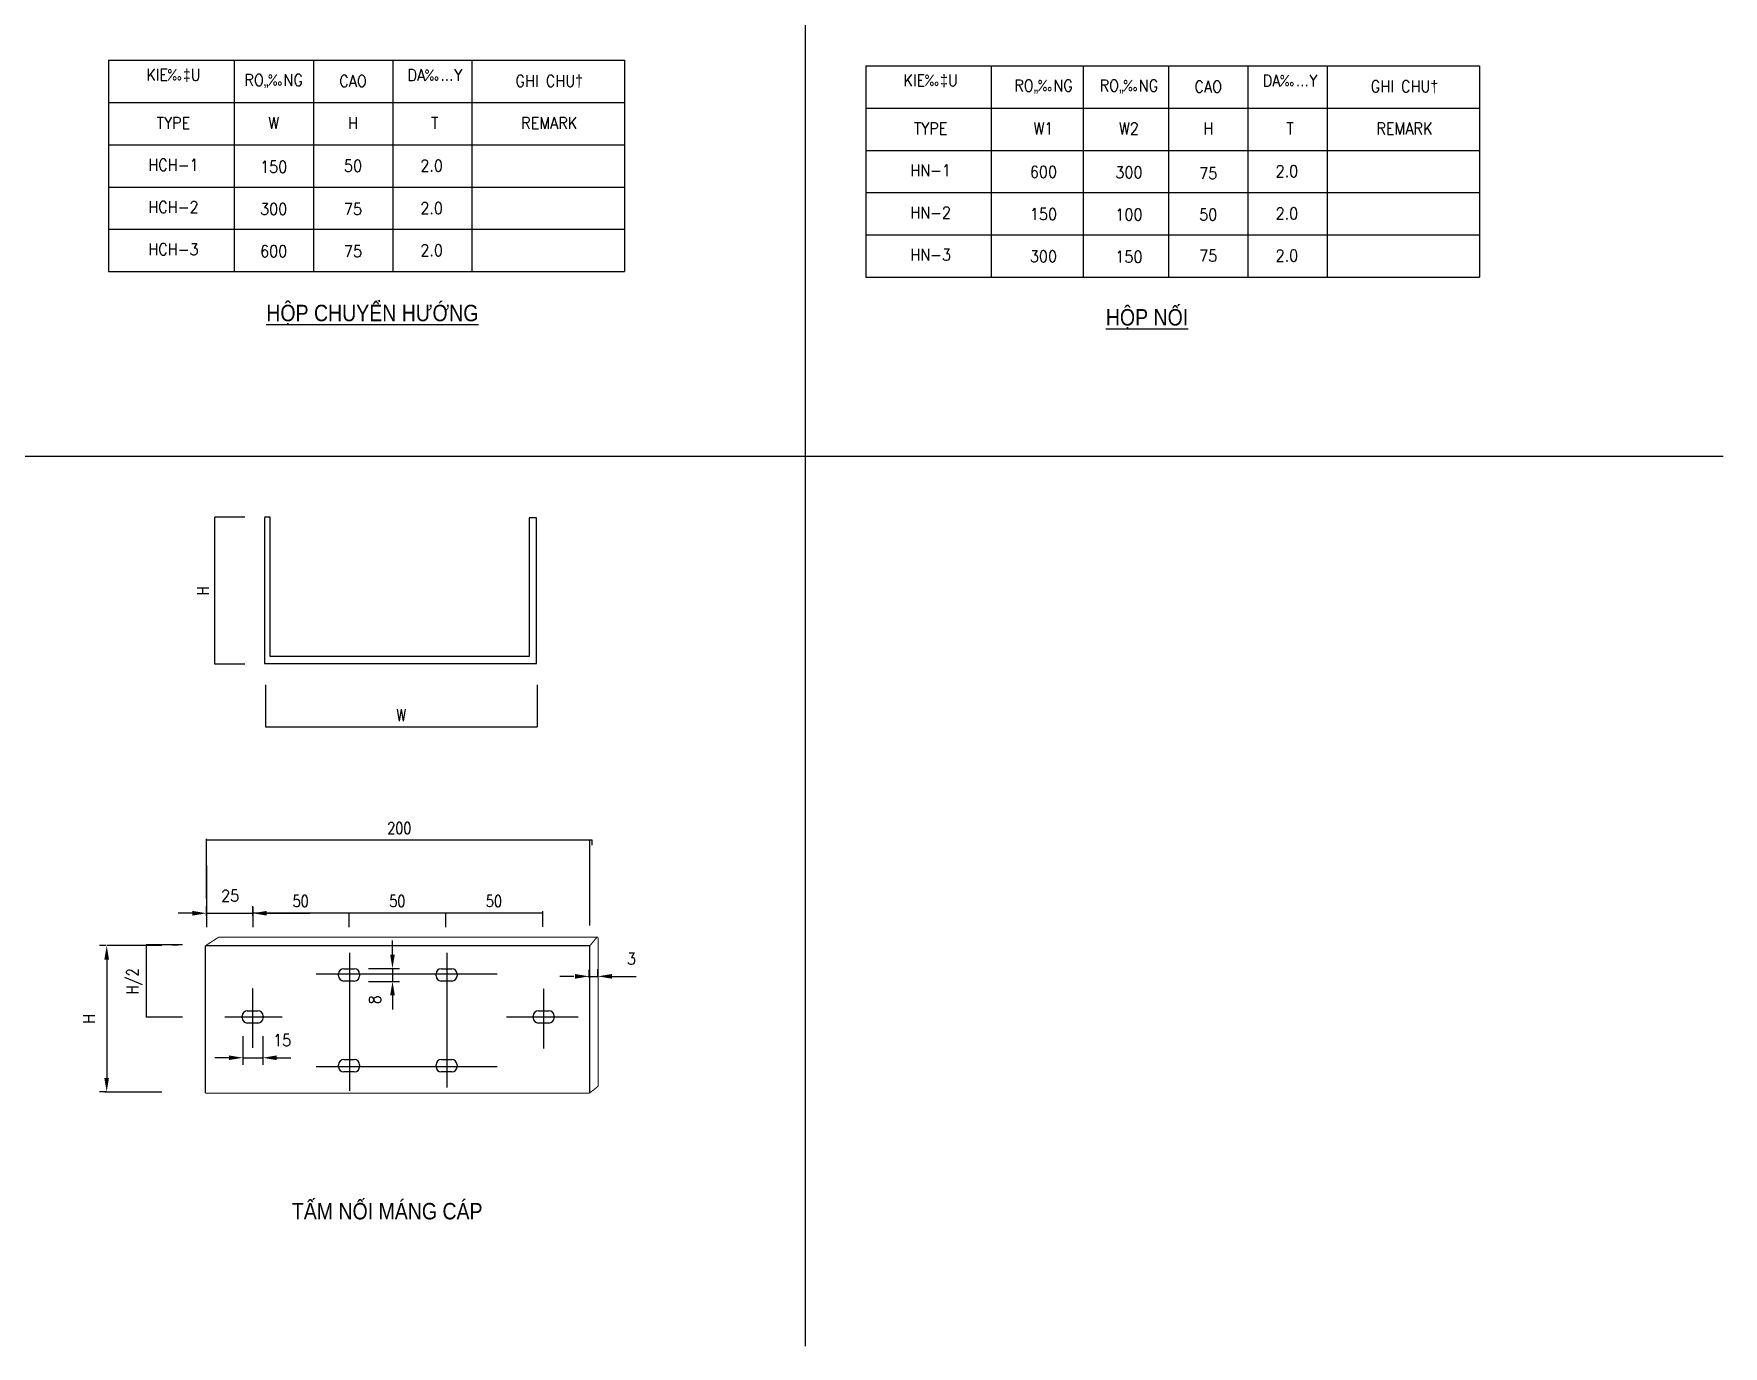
# Model space of a CAD drawing. Extents: x -5343388 to 7033982, y -486386 to 188356.
# Drawn here: x 597011 to 633011, y -113179 to -85196 of the extents above; entities that cross this region are included whole.
import ezdxf
from ezdxf.enums import TextEntityAlignment as Align

# ---------------------------------------------------------------- set-up
doc = ezdxf.new("R2010")
doc.units = 0
doc.header["$MEASUREMENT"] = 0
doc.linetypes.add('CENTER', pattern=[2, 1.25, -0.25, 0.25, -0.25])
doc.layers.add('0-----TEXT DIEN', color=3, linetype='Continuous', lineweight=0)
for name, color, linetype in [('BTEXT', 5, 'Continuous'), ('Dim', 9, 'Continuous'), ('E-Text @ 1', 3, 'Continuous'), ('TRAYS', 6, 'Continuous')]:
    doc.layers.add(name, color=color, linetype=linetype)
doc.styles.add('ROMANS', font='romans.shx', dxfattribs={"width": 0.8, "height": 250, "bigfont": 'vns.shx'})
doc.styles.add('TEXT1', font='', dxfattribs={"width": 0.85, "height": 200})
doc.styles.get('TEXT1').set_extended_font_data('.VnArialH')
doc.dimstyles.new('KT-ARROW', dxfattribs={"dimtxt": 2.5, "dimasz": 2, "dimexe": 1, "dimexo": 0.0625, "dimgap": 0.09, "dimtad": 0, "dimdec": 4, "dimzin": 0, "dimdsep": 46, "dimtxsty": 'ROMANS', "dimcen": 0.09, "dimadec": 0, "dimazin": 0, "dimtfac": 1, "dimtdec": 4, "dimtmove": 2, "dimatfit": 3, "dimfxl": 1, "dimtvp": 1, "dimtolj": 1, "dimtzin": 0, "dimarcsym": 0})

# ---------------------------------------------------------------- blocks, each defined once
blk = doc.blocks.new('*D224')
at = {"layer": 'BTEXT', "color": 0, "lineweight": -2, "transparency": 16777216}
for p, q in [((600693, -102497), (600693, -102380)), ((600695, -102381), (608905, -102381)), ((608907, -102497), (608907, -102380))]:
    blk.add_line(p, q, dxfattribs=at)
at = {"layer": 'BTEXT', "color": 0, "transparency": 16777216}
for points in [[(600695, -102381), (600695, -102382), (600693, -102381)], [(608905, -102381), (608905, -102382), (608907, -102381)]]:
    blk.add_solid(points, dxfattribs=at)
at = {"layer": 'DEFPOINTS', "color": 0, "transparency": 16777216}
for p in [(600693, -102497), (608907, -102381), (608907, -102497)]:
    blk.add_point(p, dxfattribs=at)
at = {"layer": 'BTEXT', "color": 0, "transparency": 16777216, "insert": (604800, -102131), "char_height": 250, "attachment_point": 5, "style": 'ROMANS'}
blk.add_mtext('\\A1;200', dxfattribs=at)
blk = doc.blocks.new('*D225')
at = {"layer": 'BTEXT', "color": 0, "lineweight": -2, "transparency": 16777216}
for p, q in [((601668, -103937), (601668, -103936)), ((601670, -103937), (603725, -103937)), ((603727, -103937), (603727, -103936))]:
    blk.add_line(p, q, dxfattribs=at)
at = {"layer": 'BTEXT', "color": 0, "transparency": 16777216}
for points in [[(601670, -103936), (601670, -103937), (601668, -103937)], [(603725, -103936), (603725, -103937), (603727, -103937)]]:
    blk.add_solid(points, dxfattribs=at)
at = {"layer": 'DEFPOINTS', "color": 0, "transparency": 16777216}
for p in [(601668, -103937), (603727, -103937), (603727, -103937)]:
    blk.add_point(p, dxfattribs=at)
at = {"layer": 'BTEXT', "color": 0, "transparency": 16777216, "insert": (602697, -103687), "char_height": 250, "attachment_point": 5, "style": 'ROMANS'}
blk.add_mtext('\\A1;50', dxfattribs=at)
blk = doc.blocks.new('*D226')
at = {"layer": 'BTEXT', "color": 0, "lineweight": -2, "transparency": 16777216}
for p, q in [((603727, -103937), (603727, -103936)), ((603729, -103937), (605785, -103937)), ((605787, -103937), (605787, -103936))]:
    blk.add_line(p, q, dxfattribs=at)
at = {"layer": 'BTEXT', "color": 0, "transparency": 16777216}
for points in [[(603729, -103936), (603729, -103937), (603727, -103937)], [(605785, -103936), (605785, -103937), (605787, -103937)]]:
    blk.add_solid(points, dxfattribs=at)
at = {"layer": 'DEFPOINTS', "color": 0, "transparency": 16777216}
for p in [(603727, -103937), (605787, -103937), (605787, -103937)]:
    blk.add_point(p, dxfattribs=at)
at = {"layer": 'BTEXT', "color": 0, "transparency": 16777216, "insert": (604757, -103687), "char_height": 250, "attachment_point": 5, "style": 'ROMANS'}
blk.add_mtext('\\A1;50', dxfattribs=at)
blk = doc.blocks.new('*D227')
at = {"layer": 'BTEXT', "color": 0, "lineweight": -2, "transparency": 16777216}
for p, q in [((605787, -103937), (605787, -103936)), ((605789, -103937), (607844, -103937)), ((607846, -103937), (607846, -103936))]:
    blk.add_line(p, q, dxfattribs=at)
at = {"layer": 'BTEXT', "color": 0, "transparency": 16777216}
for points in [[(605789, -103936), (605789, -103937), (605787, -103937)], [(607844, -103936), (607844, -103937), (607846, -103937)]]:
    blk.add_solid(points, dxfattribs=at)
at = {"layer": 'DEFPOINTS', "color": 0, "transparency": 16777216}
for p in [(605787, -103937), (607846, -103937), (607846, -103937)]:
    blk.add_point(p, dxfattribs=at)
at = {"layer": 'BTEXT', "color": 0, "transparency": 16777216, "insert": (606816, -103687), "char_height": 250, "attachment_point": 5, "style": 'ROMANS'}
blk.add_mtext('\\A1;50', dxfattribs=at)
blk = doc.blocks.new('*D228')
at = {"color": 0, "linetype": 'ByBlock', "lineweight": -2, "transparency": 16777216}
for p, q in [((600177, -104624), (599405, -104624)), ((599406, -104626), (599406, -106164)), ((600177, -106166), (599405, -106166))]:
    blk.add_line(p, q, dxfattribs=at)
at = {"color": 0, "linetype": 'ByBlock', "transparency": 16777216}
for points in [[(599405, -104626), (599406, -104626), (599406, -104624)], [(599405, -106164), (599406, -106164), (599406, -106166)]]:
    blk.add_solid(points, dxfattribs=at)
at = {"layer": 'DEFPOINTS', "color": 0, "linetype": 'ByBlock', "transparency": 16777216}
for p in [(600177, -104624), (599406, -106166), (600177, -106166)]:
    blk.add_point(p, dxfattribs=at)
at = {"color": 0, "linetype": 'ByBlock', "transparency": 16777216, "insert": (599156, -105395), "char_height": 250, "attachment_point": 5, "rotation": 90, "style": 'ROMANS'}
blk.add_mtext('\\A1;H/2', dxfattribs=at)
blk = doc.blocks.new('*D183')
at = {"layer": 'DEFPOINTS', "color": 0, "transparency": 16777216}
for p in [(600868, -95500), (601508, -95500), (601508, -98635)]:
    blk.add_point(p, dxfattribs=at)
at = {"layer": 'TRAYS', "color": 0, "lineweight": -2, "transparency": 16777216}
for p, q in [((601508, -95500), (600867, -95500)), ((600868, -98633), (600868, -95502)), ((601508, -98635), (600867, -98635))]:
    blk.add_line(p, q, dxfattribs=at)
at = {"layer": 'TRAYS', "color": 0, "transparency": 16777216}
for points in [[(600867, -95502), (600868, -95502), (600868, -95500)], [(600867, -98633), (600868, -98633), (600868, -98635)]]:
    blk.add_solid(points, dxfattribs=at)
at = {"layer": 'TRAYS', "color": 0, "transparency": 16777216, "insert": (600618, -97068), "char_height": 250, "attachment_point": 5, "rotation": 90, "style": 'ROMANS'}
blk.add_mtext('\\A1;H', dxfattribs=at)
blk = doc.blocks.new('*D184')
at = {"layer": 'DEFPOINTS', "color": 0, "transparency": 16777216}
for p in [(601945, -99079), (607738, -99079), (607738, -99974)]:
    blk.add_point(p, dxfattribs=at)
at = {"layer": 'TRAYS', "color": 0, "lineweight": -2, "transparency": 16777216}
for p, q in [((601945, -99079), (601945, -99975)), ((607738, -99079), (607738, -99975)), ((601947, -99974), (607736, -99974))]:
    blk.add_line(p, q, dxfattribs=at)
at = {"layer": 'TRAYS', "color": 0, "transparency": 16777216}
for points in [[(601947, -99974), (601947, -99975), (601945, -99974)], [(607736, -99974), (607736, -99975), (607738, -99974)]]:
    blk.add_solid(points, dxfattribs=at)
at = {"layer": 'TRAYS', "color": 0, "transparency": 16777216, "insert": (604842, -99724), "char_height": 250, "attachment_point": 5, "style": 'ROMANS'}
blk.add_mtext('\\A1;W', dxfattribs=at)

msp = doc.modelspace()

# ---------------------------------------------------------------- linework, layer by layer
at = {"color": 7, "linetype": 'ByBlock'}
for p, q in [((600388.10985, -103947.30134), (600088.10985, -103947.30134)), ((600688.10985, -104003.92634), (600688.10985, -103797.30134)), ((600688.10985, -103947.30134), (601675.10985, -103947.30134)), ((601675.10985, -104003.92634), (601675.10985, -103797.30134)), ((601975.10985, -103947.30134), (602275.10985, -103947.30134)), ((602275.10985, -103947.30134), (602895.75271, -103947.30134))]:
    msp.add_line(p, q, dxfattribs=at)
at = {"color": 0, "linetype": 'ByBlock'}
for p, q in [((598554.73485, -104635.80134), (598414.10985, -104635.80134)), ((598577.60985, -104626.80134), (599737.10985, -104626.80134)), ((600090.73485, -104625.30134), (599950.10985, -104625.30134)), ((604654.10985, -104827.80134), (604654.10985, -104527.80134)), ((598564.10985, -104935.80134), (598564.10985, -107457.30134)), ((604144.48485, -105127.80134), (604804.10985, -105127.80134)), ((604144.48485, -105399.30134), (604804.10985, -105399.30134)), ((604654.10985, -105127.80134), (604654.10985, -105399.30134)), ((608519.60985, -105292.80134), (608219.60985, -105292.80134)), ((608819.60985, -105292.80134), (609032.60985, -105292.80134)), ((608844.51736, -105291.72324), (608844.51736, -105151.09824)), ((609032.60985, -105283.42634), (609032.60985, -105142.80134)), ((609332.60985, -105292.80134), (609632.60985, -105292.80134)), ((609632.60985, -105292.80134), (609846.10985, -105292.80134)), ((604654.10985, -105699.30134), (604654.10985, -105999.30134)), ((601468.10985, -106568.17634), (601468.10985, -107178.30134)), ((601888.10985, -106568.17634), (601888.10985, -107178.30134)), ((601168.10985, -107028.30134), (600868.10985, -107028.30134)), ((601468.10985, -107028.30134), (601888.10985, -107028.30134)), ((602188.10985, -107028.30134), (602488.10985, -107028.30134)), ((598554.73485, -107757.30134), (598414.10985, -107757.30134)), ((598523.60985, -107752.80134), (599737.10985, -107752.80134))]:
    msp.add_line(p, q, dxfattribs=at)
for p in [(608844.51736, -105301.09824), (609032.60985, -105292.80134), (609032.60985, -105292.80134)]:
    msp.add_point(p, dxfattribs=at)
at = {"color": 7, "linetype": 'ByBlock'}
for points in [[(600388.10985, -103897.30134), (600388.10985, -103997.30134), (600688.10985, -103947.30134)], [(601975.10985, -103897.30134), (601975.10985, -103997.30134), (601675.10985, -103947.30134)]]:
    msp.add_solid(points, dxfattribs=at)
at = {"color": 0, "linetype": 'ByBlock'}
for points in [[(598514.10985, -104935.80134), (598614.10985, -104935.80134), (598564.10985, -104635.80134)], [(604604.10985, -104827.80134), (604704.10985, -104827.80134), (604654.10985, -105127.80134)], [(604604.10985, -105699.30134), (604704.10985, -105699.30134), (604654.10985, -105399.30134)], [(608544.51736, -105242.80134), (608544.51736, -105342.80134), (608844.51736, -105292.80134)], [(609332.60985, -105242.80134), (609332.60985, -105342.80134), (609032.60985, -105292.80134)], [(601168.10985, -106978.30134), (601168.10985, -107078.30134), (601468.10985, -107028.30134)], [(602188.10985, -106978.30134), (602188.10985, -107078.30134), (601888.10985, -107028.30134)], [(598514.10985, -107457.30134), (598614.10985, -107457.30134), (598564.10985, -107757.30134)]]:
    msp.add_solid(points, dxfattribs=at)
at = {"layer": 'BTEXT', "color": 7}
for p, q in [((613453.33805, -113179.02136), (613453.33805, -56179.02136)), ((561010.7426, -94204.22034), (633010.7426, -94204.22034)), ((600682.10985, -102363.30134), (600682.10985, -103629.30134)), ((608852.60985, -102390.30134), (608852.60985, -103629.30134)), ((600688.10985, -102927.30134), (600688.10985, -104242.80134)), ((608851.10985, -103164.30134), (608851.10985, -104208.30134)), ((601675.10985, -103815.30134), (601675.10985, -104242.80134)), ((603727.10985, -103935.30134), (603727.10985, -104245.80134)), ((605786.60985, -103935.30134), (605786.60985, -104245.80134)), ((607847.60985, -103902.30134), (607847.60985, -104238.30134))]:
    msp.add_line(p, q, dxfattribs=at)
at = {"layer": 'Dim'}
for p, q in [((598605.269, -85758.41905), (609595.769, -85758.41905)), ((598605.269, -85758.41905), (598605.269, -90264.41905)), ((601278.269, -85758.41905), (601278.269, -90264.41905)), ((602968.769, -85758.41905), (602968.769, -90264.41905)), ((604659.269, -85758.41905), (604659.269, -90264.41905)), ((606346.769, -85758.41905), (606346.769, -90264.41905)), ((609595.769, -85758.41905), (609595.769, -90264.41905)), ((614740.12689, -85876.14335), (627820.12689, -85876.14335)), ((614740.12689, -85876.14335), (614740.12689, -90382.14335)), ((617413.12689, -85876.14335), (617413.12689, -90382.14335)), ((619372.12689, -85876.14335), (619372.12689, -90382.14335)), ((621193.12689, -85876.14335), (621193.12689, -90382.14335)), ((622883.62689, -85876.14335), (622883.62689, -90382.14335)), ((624571.12689, -85876.14335), (624571.12689, -90382.14335)), ((627820.12689, -85876.14335), (627820.12689, -90382.14335)), ((598605.269, -86664.41905), (609595.769, -86664.41905)), ((614740.12689, -86782.14335), (627820.12689, -86782.14335)), ((598605.269, -87564.41905), (609595.769, -87564.41905)), ((614740.12689, -87682.14335), (627820.12689, -87682.14335)), ((598605.269, -88464.41905), (609595.769, -88464.41905)), ((614740.12689, -88582.14335), (627820.12689, -88582.14335)), ((598605.269, -89364.41905), (609595.769, -89364.41905)), ((614740.12689, -89482.14335), (627820.12689, -89482.14335)), ((598605.269, -90264.41905), (609595.769, -90264.41905)), ((614740.12689, -90382.14335), (627820.12689, -90382.14335))]:
    msp.add_line(p, q, dxfattribs=at)
at = {"layer": 'TRAYS'}
for p, q in [((601924.46314, -95516.88726), (601924.46314, -98621.88726)), ((602050.46314, -95504.88726), (601927.46314, -95504.88726)), ((602050.46314, -98476.38726), (602050.46314, -95504.88726)), ((607723.46314, -95516.88726), (607565.96314, -95516.88726)), ((607565.96314, -95516.88726), (607565.96314, -98476.38726)), ((607723.46314, -98621.88726), (607723.46314, -95516.88726)), ((601924.46314, -98621.88726), (607723.46314, -98621.88726)), ((607565.96314, -98476.38726), (602050.46314, -98476.38726)), ((603505.10985, -105280.80134), (603505.10985, -105243.30134)), ((603615.35985, -105131.55134), (603841.10985, -105131.55134)), ((603840.35985, -105393.30134), (603617.60985, -105393.30134)), ((603952.85985, -105243.30134), (603952.85985, -105280.80134)), ((605582.60985, -105280.80134), (605582.60985, -105243.30134)), ((605692.85985, -105131.55134), (605918.60985, -105131.55134)), ((605917.85985, -105393.30134), (605695.10985, -105393.30134)), ((606030.35985, -105243.30134), (606030.35985, -105280.80134)), ((601450.10985, -106176.30134), (601450.10985, -106138.80134)), ((601560.35985, -106027.05134), (601786.10985, -106027.05134)), ((601897.85985, -106138.80134), (601897.85985, -106176.30134)), ((607652.60985, -106176.30134), (607652.60985, -106138.80134)), ((607762.85985, -106027.05134), (607988.60985, -106027.05134)), ((608100.35985, -106138.80134), (608100.35985, -106176.30134)), ((601785.35985, -106288.80134), (601562.60985, -106288.80134)), ((607987.85985, -106288.80134), (607765.10985, -106288.80134)), ((603505.10985, -107217.30134), (603505.10985, -107179.80134)), ((603615.35985, -107068.05134), (603841.10985, -107068.05134)), ((603952.85985, -107179.80134), (603952.85985, -107217.30134)), ((605582.60985, -107217.30134), (605582.60985, -107179.80134)), ((605692.85985, -107068.05134), (605918.60985, -107068.05134)), ((606030.35985, -107179.80134), (606030.35985, -107217.30134)), ((603840.35985, -107329.80134), (603617.60985, -107329.80134)), ((605917.85985, -107329.80134), (605695.10985, -107329.80134))]:
    msp.add_line(p, q, dxfattribs=at)
at = {"layer": 'TRAYS', "color": 8, "linetype": 'CENTER'}
for p, q in [((603736.10985, -104793.30134), (603736.10985, -107740.80134)), ((605812.10985, -104793.30134), (605812.10985, -107659.80134)), ((603026.60985, -105240.30134), (606883.10985, -105240.30134)), ((601673.60985, -105546.30134), (601673.60985, -106818.30134)), ((607873.10985, -105549.30134), (607873.10985, -106833.30134)), ((601079.60985, -106155.30134), (602305.10985, -106155.30134)), ((607081.10985, -106158.30134), (608614.10985, -106158.30134)), ((603026.60985, -107212.80134), (606883.10985, -107212.80134))]:
    msp.add_line(p, q, dxfattribs=at)
at = {"layer": 'TRAYS', "const_width": 22.5}
for points in [[(600665.60985, -104638.80134), (600665.60985, -107782.80134)], [(608855.60985, -104638.80134), (600665.60985, -104638.80134)], [(600670.87256, -104638.80134), (600948.5064, -104458.80134)], [(608855.60985, -107782.80134), (608855.60985, -104638.80134)], [(608860.10985, -104640.30134), (609017.60985, -104451.30134)], [(609035.60985, -107636.40134), (609035.60985, -104458.80134)], [(608860.10985, -107776.80134), (609035.60985, -107636.40134)], [(600665.60985, -107782.80134), (608855.60985, -107782.80134)]]:
    msp.add_lwpolyline(points, dxfattribs=at)
at = {"layer": 'TRAYS', "color": 6, "const_width": 22.5}
msp.add_lwpolyline([(609035.60985, -104458.80134), (600948.5064, -104458.80134)], dxfattribs=at)
at = {"layer": 'TRAYS'}
for centre, start, end in [((603617.60985, -105243.30134), 90, 180), ((603617.60985, -105280.80134), 180, 270), ((603840.35985, -105243.30134), 0, 90), ((603840.35985, -105280.80134), 270, 0), ((605695.10985, -105243.30134), 90, 180), ((605695.10985, -105280.80134), 180, 270), ((605917.85985, -105243.30134), 0, 90), ((605917.85985, -105280.80134), 270, 0), ((601562.60985, -106138.80134), 90, 180), ((601562.60985, -106176.30134), 180, 270), ((601784.60985, -106176.30134), 270, 0), ((601785.35985, -106138.80134), 0, 90), ((607765.10985, -106138.80134), 90, 180), ((607765.10985, -106176.30134), 180, 270), ((607987.10985, -106176.30134), 270, 0), ((607987.85985, -106138.80134), 0, 90), ((603617.60985, -107179.80134), 90, 180), ((603617.60985, -107217.30134), 180, 270), ((603840.35985, -107179.80134), 0, 90), ((603840.35985, -107217.30134), 270, 0), ((605695.10985, -107179.80134), 90, 180), ((605695.10985, -107217.30134), 180, 270), ((605917.85985, -107179.80134), 0, 90), ((605917.85985, -107217.30134), 270, 0)]:
    msp.add_arc(centre, 112.5, start, end, dxfattribs=at)

# ---------------------------------------------------------------- texts
at = {"color": 7, "linetype": 'ByBlock', "style": 'ROMANS', "width": 0.9}
msp.add_text('25', height=250, dxfattribs=at).set_placement((601195.68128, -103572.30134), align=Align.MIDDLE_CENTER)
at = {"color": 0, "linetype": 'ByBlock', "style": 'ROMANS', "width": 0.9}
for s, p in [('3', (609746.10985, -104917.80134)), ('15', (602303.03842, -106653.30134))]:
    msp.add_text(s, height=250, dxfattribs=at).set_placement(p, align=Align.MIDDLE_CENTER)
for s, p in [('8', (604279.10985, -105791.80134)), ('H', (598189.10985, -106196.55134))]:
    msp.add_text(s, height=250, rotation=90, dxfattribs=at).set_placement(p, align=Align.MIDDLE_CENTER)
at = {"layer": '0-----TEXT DIEN', "style": 'ROMANS', "width": 0.9}
for s, p in [('KIE‰‡U', (599986.769, -86076.41905)), ('DA‰…Y', (605556.269, -86076.41905)), ('RO„‰NG', (602122.769, -86205.41905)), ('CAO', (603813.269, -86205.41905)), ('GHI CHU†', (607993.769, -86205.41905)), ('KIE‰‡U', (616121.62689, -86194.14335)), ('RO„‰NG', (618526.12689, -86323.14335)), ('RO„‰NG', (620347.12689, -86323.14335)), ('CAO', (622037.62689, -86323.14335)), ('DA‰…Y', (623780.62689, -86194.14335)), ('GHI CHU†', (626218.12689, -86323.14335)), ('TYPE', (599986.769, -87097.91905)), ('W', (602122.769, -87097.91905)), ('H', (603813.269, -87097.91905)), ('T', (605556.269, -87097.91905)), ('REMARK', (607993.769, -87097.91905)), ('TYPE', (616121.62689, -87215.64335)), ('W1', (618524.62689, -87215.64335)), ('W2', (620347.12689, -87215.64335)), ('H', (622037.62689, -87215.64335)), ('T', (623780.62689, -87215.64335)), ('REMARK', (626218.12689, -87215.64335)), ('HCH-1', (599986.769, -87990.41905)), ('150', (602122.769, -88032.41905)), ('50', (603813.269, -88011.41905)), ('2.0', (605488.769, -88008.41905)), ('HN-1', (616121.62689, -88108.14335)), ('600', (618526.12689, -88141.14335)), ('300', (620347.12689, -88150.14335)), ('75', (622037.62689, -88171.14335)), ('2.0', (623713.12689, -88126.14335)), ('HCH-2', (599986.769, -88890.41905)), ('300', (602122.769, -88932.41905)), ('75', (603813.269, -88932.41905)), ('2.0', (605488.769, -88912.91905)), ('HN-2', (616121.62689, -89008.14335)), ('150', (618526.12689, -89041.14335)), ('2.0', (623713.12689, -89026.14335)), ('100', (620347.12689, -89050.14335)), ('50', (622037.62689, -89050.14335)), ('HCH-3', (599986.769, -89790.41905)), ('600', (602122.769, -89832.41905)), ('75', (603813.269, -89832.41905)), ('2.0', (605488.769, -89812.91905)), ('HN-3', (616121.62689, -89908.14335)), ('300', (618526.12689, -89941.14335)), ('150', (620347.12689, -89950.14335)), ('75', (622037.62689, -89929.14335)), ('2.0', (623713.12689, -89926.14335))]:
    msp.add_text(s, height=250, dxfattribs=at).set_placement(p, align=Align.MIDDLE)
at = {"layer": 'E-Text @ 1', "style": 'TEXT1', "width": 0.85}
for s, p in [('%%Uhép chuyÓn h\xadíng', (604225.99199, -91135.14335)), ('%%Uhép nèi', (620732.62689, -91226.16706)), ('tÊm nèi m¸ng c¸p', (604541.93073, -110249.23649))]:
    msp.add_text(s, height=350, dxfattribs=at).set_placement(p, align=Align.MIDDLE)

# ---------------------------------------------------------------- dimensions: what is measured, and where the dimension line sits
at = {"color": 0, "linetype": 'ByBlock'}
dim = msp.add_linear_dim(base=(599405.60985, -106165.80134), p1=(600176.60985, -104623.80134), p2=(600176.60985, -106165.80134), angle=90, text='H/2', dimstyle='KT-ARROW', dxfattribs=at)
dim.commit()
dim.dimension.update_dxf_attribs({"geometry": '*D228', "text_midpoint": (599155.60985, -105394.80134)})
at = {"layer": 'BTEXT', "color": 7}
for base, p1, p2, text, picture, middle in [((608906.60985, -102381.30134), (600692.60985, -102496.80134), (608906.60985, -102496.80134), '200', '*D224', (604799.60985, -102131.30134)), ((603727.10985, -103936.80134), (601667.60985, -103936.80134), (603727.10985, -103936.80134), '50', '*D225', (602697.35985, -103686.80134)), ((605786.60985, -103936.80134), (603727.10985, -103936.80134), (605786.60985, -103936.80134), '50', '*D226', (604756.85985, -103686.80134)), ((607846.10985, -103936.80134), (605786.60985, -103936.80134), (607846.10985, -103936.80134), '50', '*D227', (606816.35985, -103686.80134))]:
    dim = msp.add_linear_dim(base=base, p1=p1, p2=p2, text=text, dimstyle='KT-ARROW', dxfattribs=at)
    dim.commit()
    dim.dimension.update_dxf_attribs({"geometry": picture, "text_midpoint": middle})
at = {"layer": 'TRAYS', "color": 7}
dim = msp.add_linear_dim(base=(600867.59848, -95500.38726), p1=(601508.09848, -98635.38726), p2=(601508.09848, -95500.38726), angle=90, text='H', dimstyle='KT-ARROW', dxfattribs=at)
dim.commit()
dim.dimension.update_dxf_attribs({"geometry": '*D183', "text_midpoint": (600617.59848, -97067.88726)})
dim = msp.add_linear_dim(base=(607738.46314, -99974.46547), p1=(601945.46314, -99078.96547), p2=(607738.46314, -99078.96547), text='W', dimstyle='KT-ARROW', dxfattribs=at)
dim.commit()
dim.dimension.update_dxf_attribs({"geometry": '*D184', "text_midpoint": (604841.96314, -99724.46547)})

doc.saveas('drawing.dxf')
